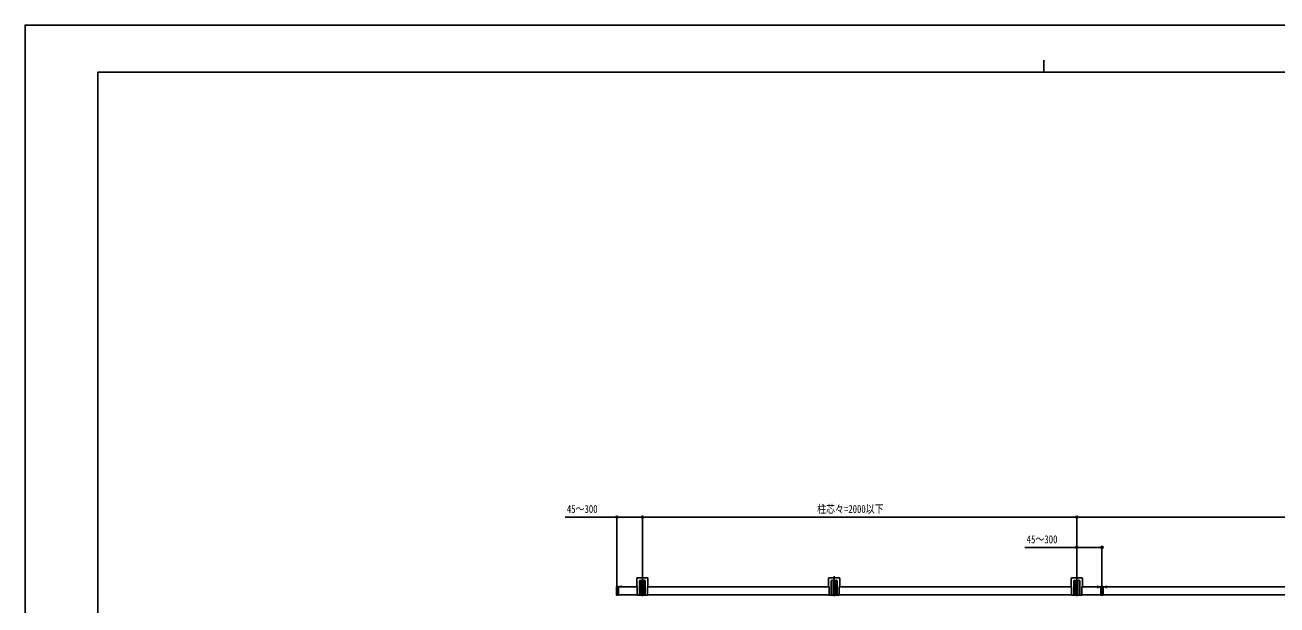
# Model space of a CAD drawing. Units: millimetres, scale not verified. Extents: x -4205 to 4205, y -2970 to 2970.
# Drawn here: x -4205 to 957, y 579 to 2970 of the extents above; entities that cross this region are included whole.
import ezdxf
from ezdxf.enums import TextEntityAlignment as Align

# ---------------------------------------------------------------- set-up
doc = ezdxf.new("R2010")
doc.units = ezdxf.units.MM
doc.header["$LTSCALE"] = 12
for name, color, linetype in [('0-3_YKK_A1', 4, 'Continuous'), ('0-4_YKK_D', 6, 'Continuous'), ('0-5_YKK_ZWAK', 7, 'Continuous')]:
    doc.layers.add(name, color=color, linetype=linetype)
doc.styles.add('ＭＳ ゴシック', font='')
doc.styles.get('ＭＳ ゴシック').set_extended_font_data('MS Gothic')

msp = doc.modelspace()

# ---------------------------------------------------------------- linework, layer by layer
at = {"layer": '0-3_YKK_A1'}
for p, q in [((-1682.75, 688.5), (-1682.75, 655)), ((-1639.25, 691), (-1680.25, 691)), ((-1671.75, 619.5), (-1671.75, 677.2)), ((-1664.75, 677.2), (-1664.75, 619.5)), ((-1659.75, 615.48), (-1659.75, 696.65)), ((-1659.75, 614.8), (-1659.75, 695.7)), ((-1654.75, 619.5), (-1654.75, 677.2)), ((-1647.75, 677.2), (-1647.75, 619.5)), ((-1636.75, 655), (-1636.75, 688.5)), ((-891.75, 688.5), (-891.75, 655)), ((-848.25, 691), (-889.25, 691)), ((-880.75, 619.5), (-880.75, 677.2)), ((-873.75, 677.2), (-873.75, 619.5)), ((-868.75, 615.48), (-868.75, 696.65)), ((-868.75, 614.8), (-868.75, 695.7)), ((-863.75, 619.5), (-863.75, 677.2)), ((-856.75, 677.2), (-856.75, 619.5)), ((-845.75, 655), (-845.75, 688.5)), ((108.25, 688.5), (108.25, 655)), ((151.75, 691), (110.75, 691)), ((119.25, 619.5), (119.25, 677.2)), ((126.25, 677.2), (126.25, 619.5)), ((131.25, 615.48), (131.25, 696.65)), ((131.25, 614.8), (131.25, 695.7)), ((136.25, 619.5), (136.25, 677.2)), ((143.25, 677.2), (143.25, 619.5)), ((154.25, 655), (154.25, 688.5)), ((-1766.75, 620.34), (-1766.75, 653.98)), ((-1759.07, 655.39), (-1765.81, 654.98)), ((-1764.75, 617.89), (-1764.75, 656.22)), ((-1758.75, 655.09), (-1758.75, 654.41)), ((-1758.75, 654.41), (-1758.75, 619.91)), ((-1758.75, 653), (-1680.75, 653)), ((-1680.75, 621), (-1758.75, 621)), ((-1758.75, 619.91), (-1758.75, 619.23)), ((-1743.65, 653), (-1750.84, 653)), ((-1749.3, 654.97), (-1748.39, 653.15)), ((-1747.25, 652.54), (-1748.39, 653.15)), ((-1747.25, 656.5), (-1747.25, 649.93)), ((-1747.25, 652.54), (-1746.1, 653.15)), ((-1745.2, 654.97), (-1746.1, 653.15)), ((-1680.75, 653), (-1682.75, 655)), ((-1680.75, 653), (-1680.75, 652.71)), ((-1680.75, 651.29), (-1680.75, 637.71)), ((-1680.75, 636.29), (-1680.75, 619.5)), ((-1680.75, 619.5), (-1671.75, 619.5)), ((-1666, 656.2), (-1653.5, 656.2)), ((-1664.75, 619.5), (-1654.75, 619.5)), ((-1655.5, 656.2), (-1664, 656.2)), ((-1660.99, 655.78), (-1661.82, 655.78)), ((-1658.5, 656.61), (-1657.67, 656.61)), ((-1647.75, 619.5), (-1638.75, 619.5)), ((-1636.75, 655), (-1638.75, 653)), ((-1638.75, 653), (-889.75, 653)), ((-1638.75, 653), (-1638.75, 652.71)), ((-1638.75, 651.29), (-1638.75, 637.71)), ((-1638.75, 636.29), (-1638.75, 619.5)), ((-889.75, 621), (-1638.75, 621)), ((-889.75, 653), (-891.75, 655)), ((-889.75, 653), (-889.75, 652.71)), ((-889.75, 651.29), (-889.75, 637.71)), ((-889.75, 636.29), (-889.75, 619.5)), ((-889.75, 619.5), (-880.75, 619.5)), ((-875, 656.2), (-862.5, 656.2)), ((-873.75, 619.5), (-863.75, 619.5)), ((-864.5, 656.2), (-873, 656.2)), ((-869.99, 655.78), (-870.82, 655.78)), ((-867.5, 656.61), (-866.67, 656.61)), ((-856.75, 619.5), (-847.75, 619.5)), ((-845.75, 655), (-847.75, 653)), ((-847.75, 653), (110.25, 653)), ((-847.75, 653), (-847.75, 652.71)), ((-847.75, 651.29), (-847.75, 637.71)), ((-847.75, 636.29), (-847.75, 619.5)), ((110.25, 621), (-847.75, 621)), ((110.25, 653), (108.25, 655)), ((110.25, 653), (110.25, 652.71)), ((110.25, 651.29), (110.25, 637.71)), ((110.25, 636.29), (110.25, 619.5)), ((110.25, 619.5), (119.25, 619.5)), ((125, 656.2), (137.5, 656.2)), ((126.25, 619.5), (136.25, 619.5)), ((135.5, 656.2), (127, 656.2)), ((130.01, 655.78), (129.18, 655.78)), ((132.5, 656.61), (133.33, 656.61)), ((143.25, 619.5), (152.25, 619.5)), ((154.25, 655), (152.25, 653)), ((230.75, 653), (152.25, 653)), ((152.25, 653), (152.25, 652.71)), ((152.25, 651.29), (152.25, 637.71)), ((152.25, 636.29), (152.25, 619.5)), ((152.25, 621), (230.75, 621)), ((214.16, 653), (221.35, 653)), ((215.7, 654.97), (216.61, 653.15)), ((217.75, 652.54), (216.61, 653.15)), ((217.75, 656.5), (217.75, 647.35)), ((217.75, 652.54), (218.9, 653.15)), ((219.8, 654.97), (218.9, 653.15)), ((230.75, 654.94), (230.75, 654.15)), ((235.25, 655.41), (230.94, 655.14)), ((235.25, 654.41), (235.25, 619.91)), ((235.25, 618.91), (235.25, 619.91)), ((1110.25, 653), (239.75, 653)), ((239.75, 621), (1110.25, 621)), ((239.75, 620.17), (239.75, 619.37)), ((249.16, 653), (256.35, 653)), ((250.7, 654.97), (251.61, 653.15)), ((252.75, 652.54), (251.61, 653.15)), ((252.75, 656.5), (252.75, 647.35)), ((252.75, 652.54), (253.9, 653.15)), ((254.8, 654.97), (253.9, 653.15)), ((-1759.07, 618.93), (-1765.81, 619.34)), ((-1665.75, 618.5), (-1670.75, 618.5)), ((-1653.75, 618.5), (-1648.75, 618.5)), ((-874.75, 618.5), (-879.75, 618.5)), ((-862.75, 618.5), (-857.75, 618.5)), ((125.25, 618.5), (120.25, 618.5)), ((137.25, 618.5), (142.25, 618.5)), ((230.94, 619.17), (235.25, 618.91)), ((239.56, 619.17), (235.25, 618.91))]:
    msp.add_line(p, q, dxfattribs=at)
for points in [[(-1661.82, 655.78), (-1661.82, 656.61), (-1660.99, 656.61)], [(-1660.16, 657.44), (-1660.16, 658.27), (-1659.33, 658.27), (-1659.33, 657.44)], [(-1659.33, 654.95), (-1659.33, 654.12), (-1660.16, 654.12), (-1660.16, 654.95)], [(-1657.67, 656.61), (-1657.67, 655.78), (-1658.5, 655.78)], [(-870.82, 655.78), (-870.82, 656.61), (-869.99, 656.61)], [(-869.16, 657.44), (-869.16, 658.27), (-868.33, 658.27), (-868.33, 657.44)], [(-868.33, 654.95), (-868.33, 654.12), (-869.16, 654.12), (-869.16, 654.95)], [(-866.67, 656.61), (-866.67, 655.78), (-867.5, 655.78)], [(129.18, 655.78), (129.18, 656.61), (130.01, 656.61)], [(130.84, 657.44), (130.84, 658.27), (131.67, 658.27), (131.67, 657.44)], [(131.67, 654.95), (131.67, 654.12), (130.84, 654.12), (130.84, 654.95)], [(133.33, 656.61), (133.33, 655.78), (132.5, 655.78)], [(230.75, 654.15), (230.75, 620.17), (230.75, 619.37)], [(235.25, 654.41), (235.25, 655.41), (239.56, 655.14)], [(239.75, 654.94), (239.75, 654.15), (239.75, 620.17)]]:
    msp.add_lwpolyline(points, dxfattribs=at)
for centre in [(-1659.75, 656.2), (-868.75, 656.2), (131.25, 656.2)]:
    msp.add_circle(centre, 4.25, dxfattribs=at)
for centre, radius, start, end in [((-1680.25, 688.5), 2.5, 90, 180), ((-1668.25, 677.2), 3.5, 0, 180), ((-1651.25, 677.2), 3.5, 0, 180), ((-1639.25, 688.5), 2.5, 0, 90), ((-889.25, 688.5), 2.5, 90, 180), ((-877.25, 677.2), 3.5, 0, 180), ((-860.25, 677.2), 3.5, 0, 180), ((-848.25, 688.5), 2.5, 0, 90), ((110.75, 688.5), 2.5, 90, 180), ((122.75, 677.2), 3.5, 0, 180), ((139.75, 677.2), 3.5, 0, 180), ((151.75, 688.5), 2.5, 0, 90), ((-1765.75, 653.98), 1, 93.5, 180), ((-1765.75, 620.34), 1, 180, 266.5), ((-1759.05, 655.09), 0.3, 0, 93.5), ((-1750.84, 653.15), 0.154, 152.71904, 270), ((-1747.25, 651.3), 4.2, 27.28096, 152.71904), ((-1743.65, 653.15), 0.154, 270, 27.28096), ((-1681.45, 652), 1, 314.427, 45.573), ((-1681.45, 637), 1, 314.427, 45.573), ((-1670.75, 619.5), 1, 180, 270), ((-1665.75, 619.5), 1, 270, 0), ((-1660.99, 657.44), 0.83, 270, 0), ((-1660.99, 654.95), 0.83, 0, 90), ((-1658.5, 657.44), 0.83, 180, 270), ((-1658.5, 654.95), 0.83, 90, 180), ((-1653.75, 619.5), 1, 180, 270), ((-1648.75, 619.5), 1, 270, 0), ((-1638.05, 652), 1, 134.427, 225.573), ((-1638.05, 637), 1, 134.427, 225.573), ((-890.45, 652), 1, 314.427, 45.573), ((-890.45, 637), 1, 314.427, 45.573), ((-879.75, 619.5), 1, 180, 270), ((-874.75, 619.5), 1, 270, 0), ((-869.99, 657.44), 0.83, 270, 0), ((-869.99, 654.95), 0.83, 0, 90), ((-867.5, 657.44), 0.83, 180, 270), ((-867.5, 654.95), 0.83, 90, 180), ((-862.75, 619.5), 1, 180, 270), ((-857.75, 619.5), 1, 270, 0), ((-847.05, 652), 1, 134.427, 225.573), ((-847.05, 637), 1, 134.427, 225.573), ((109.55, 652), 1, 314.427, 45.573), ((109.55, 637), 1, 314.427, 45.573), ((120.25, 619.5), 1, 180, 270), ((125.25, 619.5), 1, 270, 0), ((130.01, 657.44), 0.83, 270, 0), ((130.01, 654.95), 0.83, 0, 90), ((132.5, 657.44), 0.83, 180, 270), ((132.5, 654.95), 0.83, 90, 180), ((137.25, 619.5), 1, 180, 270), ((142.25, 619.5), 1, 270, 0), ((152.95, 652), 1, 134.427, 225.573), ((152.95, 637), 1, 134.427, 225.573), ((214.16, 653.15), 0.154, 152.71904, 270), ((217.75, 651.3), 4.2, 27.28096, 152.71904), ((221.35, 653.15), 0.154, 270, 27.28096), ((230.95, 654.94), 0.2, 93.5, 180), ((239.55, 654.94), 0.2, 0, 86.5), ((249.16, 653.15), 0.154, 152.71904, 270), ((252.75, 651.3), 4.2, 27.28096, 152.71904), ((256.35, 653.15), 0.154, 270, 27.28096), ((-1759.05, 619.23), 0.3, 266.5, 0), ((230.95, 619.37), 0.2, 180, 266.5), ((239.55, 619.37), 0.2, 273.5, 0)]:
    msp.add_arc(centre, radius, start, end, dxfattribs=at)
at = {"layer": '0-4_YKK_D'}
for p, q in [((-1764.75, 657.22), (-1764.75, 942)), ((-1659.75, 693.71), (-1659.75, 942)), ((-1659.75, 694.71), (-1659.75, 942)), ((131.25, 941), (-1659.75, 941)), ((131.25, 697.65), (131.25, 942)), ((131.25, 697.65), (131.25, 942)), ((131.25, 941), (2131.25, 941)), ((131.25, 697.65), (131.25, 817)), ((235.25, 654.6), (235.25, 817))]:
    msp.add_line(p, q, dxfattribs=at)
for points in [[(-1659.75, 941), (-1764.75, 941), (-1978.15, 941)], [(235.25, 816), (131.25, 816), (-82.15, 816)]]:
    msp.add_lwpolyline(points, dxfattribs=at)
for centre in [(-1764.75, 941), (-1659.75, 941), (-1659.75, 941), (131.25, 941), (131.25, 941), (131.25, 816), (235.25, 816)]:
    msp.add_circle(centre, 4.25, dxfattribs=at)
at = {"layer": '0-5_YKK_ZWAK'}
for p, q in [((-4.98, 2825), (-4.98, 2775)), ((3895.02, 2775), (-3904.98, 2775)), ((-3904.98, -2525), (-3904.98, 2775))]:
    msp.add_line(p, q, dxfattribs=at)
msp.add_lwpolyline([(-4205, -2970), (4205, -2970), (4205, 2970), (-4205, 2970)], close=True, dxfattribs=at)

# ---------------------------------------------------------------- texts
at = {"layer": '0-4_YKK_D', "style": 'ＭＳ ゴシック', "width": 0.8}
for s, p in [('45～300', (-1971.15, 948)), ('柱芯々=2000以下', (-939.45, 948)), ('45～300', (-75.15, 823))]:
    msp.add_text(s, height=32.99, dxfattribs=at).set_placement(p, align=Align.BOTTOM_LEFT)

doc.saveas('drawing.dxf')
